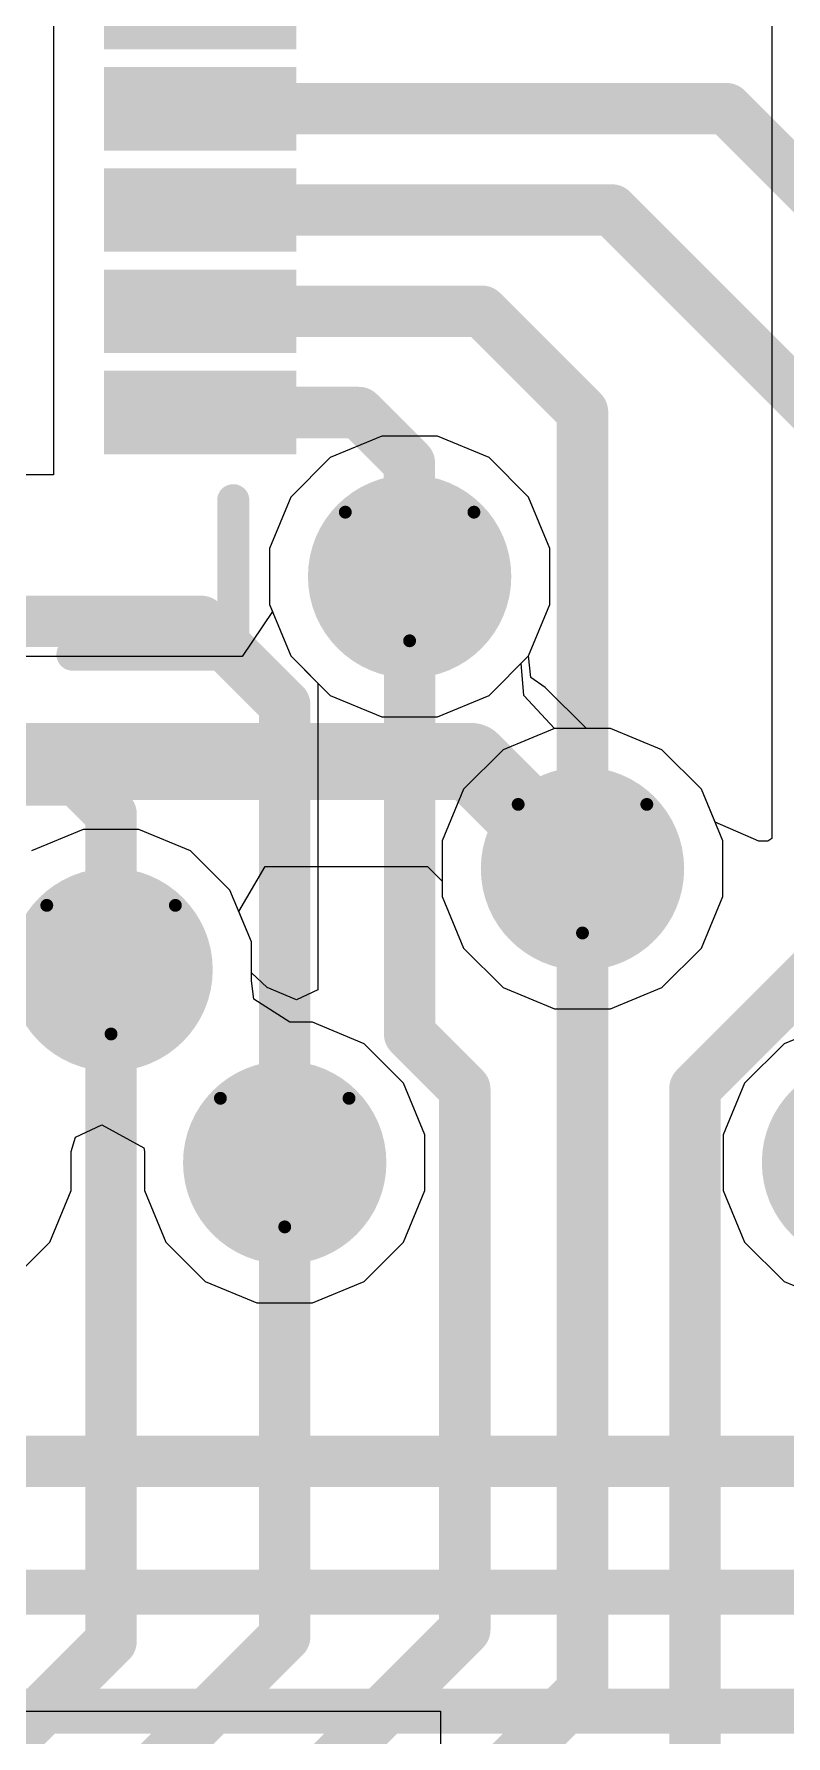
# Model space of a CAD drawing. Header units: inches. Extents: x -6 to 385, y -2 to 102.
# Drawn here: x 51.54 to 54.51, y 26.41 to 33.13 of the extents above; entities that cross this region are included whole.
import ezdxf

# ---------------------------------------------------------------- set-up
doc = ezdxf.new("R2010")
doc.units = ezdxf.units.IN
for name, color, linetype in [('Bottom Layer', 5, 'Continuous'), ('Bottom Overlay', 54, 'Continuous'), ('Bottom Paste', 16, 'Continuous'), ('Bottom Solder', 6, 'Continuous'), ('Drill Drawing', 1, 'Continuous'), ('Layer 1', 16, 'Continuous'), ('Layer 2', 76, 'Continuous'), ('Top Layer', 1, 'Continuous'), ('Top Solder', 216, 'Continuous'), ('Via Holes', 16, 'Continuous')]:
    doc.layers.add(name, color=color, linetype=linetype)

# ---------------------------------------------------------------- blocks, each defined once
blk = doc.blocks.new('56_QFN__7_7__B_10')
at = {"layer": 'Bottom Layer'}
for points in [[(-3.75000012, 2.70999966), (-3.09999888, 2.70999966), (-3.09999888, 2.4900001), (-3.75000012, 2.4900001)], [(-3.75000012, 2.31000046), (-3.09999888, 2.31000046), (-3.09999888, 2.0900009), (-3.75000012, 2.0900009)], [(-3.75000012, 1.91000126), (-3.09999888, 1.91000126), (-3.09999888, 1.6900017), (-3.75000012, 1.6900017)], [(-3.75000012, 1.50999952), (-3.09999888, 1.50999952), (-3.09999888, 1.28999996), (-3.75000012, 1.28999996)], [(-3.75000012, 1.11000032), (-3.09999888, 1.11000032), (-3.09999888, 0.89000076), (-3.75000012, 0.89000076)]]:
    blk.add_hatch(color=5, dxfattribs=at).paths.add_polyline_path(points)
at = {"layer": 'Bottom Paste'}
for points in [[(-3.75000012, 2.70999966), (-3.09999888, 2.70999966), (-3.09999888, 2.4900001), (-3.75000012, 2.4900001)], [(-3.75000012, 2.31000046), (-3.09999888, 2.31000046), (-3.09999888, 2.0900009), (-3.75000012, 2.0900009)], [(-3.75000012, 1.91000126), (-3.09999888, 1.91000126), (-3.09999888, 1.6900017), (-3.75000012, 1.6900017)], [(-3.75000012, 1.50999952), (-3.09999888, 1.50999952), (-3.09999888, 1.28999996), (-3.75000012, 1.28999996)], [(-3.75000012, 1.11000032), (-3.09999888, 1.11000032), (-3.09999888, 0.89000076), (-3.75000012, 0.89000076)]]:
    blk.add_hatch(color=16, dxfattribs=at).paths.add_polyline_path(points)
at = {"layer": 'Bottom Solder'}
for points in [[(-3.80500128, 2.76500082), (-3.04499772, 2.76500082), (-3.04499772, 2.43499894), (-3.80500128, 2.43499894)], [(-3.80500128, 2.36500162), (-3.04499772, 2.36500162), (-3.04499772, 2.03499974), (-3.80500128, 2.03499974)], [(-3.80500128, 1.96500242), (-3.04499772, 1.96500242), (-3.04499772, 1.63500054), (-3.80500128, 1.63500054)], [(-3.80500128, 1.56500068), (-3.04499772, 1.56500068), (-3.04499772, 1.2349988), (-3.80500128, 1.2349988)], [(-3.80500128, 1.16500148), (-3.04499772, 1.16500148), (-3.04499772, 0.8349996), (-3.80500128, 0.8349996)]]:
    blk.add_hatch(color=6, dxfattribs=at).paths.add_polyline_path(points)
at = {"layer": 'Bottom Overlay'}
for points in [[(-3.556, 3.556, 0.127, 0.127, 0), (-3.556, 2.9464, 0.127, 0.127, 0)], [(-2.921, 3.556, 0.127, 0.127, 0), (-3.556, 3.556, 0.127, 0.127, 0)]]:
    blk.add_lwpolyline(points, format="xyseb", dxfattribs=at)
for points in [[(-3.587749999999999, 3.556, 0.0635, 0.0635, 1), (-3.52425, 3.556, 0.0635, 0.0635, 1)], [(-3.587749999999999, 3.556, 0.0635, 0.0635, 1), (-3.52425, 3.556, 0.0635, 0.0635, 1)], [(-2.95275, 3.556, 0.0635, 0.0635, 1), (-2.88925, 3.556, 0.0635, 0.0635, 1)], [(-3.587749999999999, 2.9464, 0.0635, 0.0635, 1), (-3.52425, 2.9464, 0.0635, 0.0635, 1)]]:
    blk.add_lwpolyline(points, format="xyseb", close=True, dxfattribs=at)

msp = doc.modelspace()

# ---------------------------------------------------------------- hatches: boundary and pattern name
at = {"layer": 'Bottom Layer'}
h = msp.add_hatch(color=5, dxfattribs=at)
edge = h.paths.add_edge_path()
edge.add_arc((53.02051372, 30.99166776), 0.2999994, 0, 360)
h = msp.add_hatch(color=5, dxfattribs=at)
edge = h.paths.add_edge_path()
edge.add_arc((53.70327588, 29.83747652), 0.2999994, 0, 360)
h = msp.add_hatch(color=5, dxfattribs=at)
edge = h.paths.add_edge_path()
edge.add_arc((51.84139999999999, 29.4386), 0.2999994, 0, 360)
h = msp.add_hatch(color=5, dxfattribs=at)
edge = h.paths.add_edge_path()
edge.add_arc((52.5272, 28.6766), 0.2999994, 0, 360)
at = {"layer": 'Bottom Solder'}
h = msp.add_hatch(color=6, dxfattribs=at)
edge = h.paths.add_edge_path()
edge.add_arc((53.02051372, 30.99166776), 0.4015993999999999, 0, 360)
h = msp.add_hatch(color=6, dxfattribs=at)
edge = h.paths.add_edge_path()
edge.add_arc((53.70327588, 29.83747652), 0.4015993999999999, 0, 360)
h = msp.add_hatch(color=6, dxfattribs=at)
edge = h.paths.add_edge_path()
edge.add_arc((51.84139999999999, 29.4386), 0.4015993999999999, 0, 360)
h = msp.add_hatch(color=6, dxfattribs=at)
edge = h.paths.add_edge_path()
edge.add_arc((52.5272, 28.6766), 0.4015993999999999, 0, 360)
h = msp.add_hatch(color=6, dxfattribs=at)
edge = h.paths.add_edge_path()
edge.add_arc((54.81319999999999, 28.6766), 0.4015993999999999, 0, 360)
at = {"layer": 'Layer 1'}
h = msp.add_hatch(color=16, dxfattribs=at)
edge = h.paths.add_edge_path()
edge.add_arc((53.02051372, 30.99166776), 0.2999994, 0, 360)
h = msp.add_hatch(color=16, dxfattribs=at)
edge = h.paths.add_edge_path()
edge.add_arc((53.70327588, 29.83747652), 0.2999994, 0, 360)
h = msp.add_hatch(color=16, dxfattribs=at)
edge = h.paths.add_edge_path()
edge.add_arc((51.84139999999999, 29.4386), 0.2999994, 0, 360)
h = msp.add_hatch(color=16, dxfattribs=at)
edge = h.paths.add_edge_path()
edge.add_arc((52.5272, 28.6766), 0.2999994, 0, 360)
at = {"layer": 'Layer 2'}
h = msp.add_hatch(color=76, dxfattribs=at)
edge = h.paths.add_edge_path()
edge.add_arc((53.02051372, 30.99166776), 0.2999994, 0, 360)
h = msp.add_hatch(color=76, dxfattribs=at)
edge = h.paths.add_edge_path()
edge.add_arc((53.70327588, 29.83747652), 0.2999994, 0, 360)
h = msp.add_hatch(color=76, dxfattribs=at)
edge = h.paths.add_edge_path()
edge.add_arc((51.84139999999999, 29.4386), 0.2999994, 0, 360)
h = msp.add_hatch(color=76, dxfattribs=at)
edge = h.paths.add_edge_path()
edge.add_arc((52.5272, 28.6766), 0.2999994, 0, 360)
at = {"layer": 'Top Layer'}
h = msp.add_hatch(color=1, dxfattribs=at)
edge = h.paths.add_edge_path()
edge.add_arc((53.02051372, 30.99166776), 0.2999994, 0, 360)
h = msp.add_hatch(color=1, dxfattribs=at)
edge = h.paths.add_edge_path()
edge.add_arc((53.70327588, 29.83747652), 0.2999994, 0, 360)
h = msp.add_hatch(color=1, dxfattribs=at)
edge = h.paths.add_edge_path()
edge.add_arc((51.84139999999999, 29.4386), 0.2999994, 0, 360)
h = msp.add_hatch(color=1, dxfattribs=at)
edge = h.paths.add_edge_path()
edge.add_arc((52.5272, 28.6766), 0.2999994, 0, 360)
at = {"layer": 'Top Solder'}
h = msp.add_hatch(color=216, dxfattribs=at)
edge = h.paths.add_edge_path()
edge.add_arc((53.02051372, 30.99166776), 0.4015993999999999, 0, 360)
h = msp.add_hatch(color=216, dxfattribs=at)
edge = h.paths.add_edge_path()
edge.add_arc((53.70327588, 29.83747652), 0.4015993999999999, 0, 360)
h = msp.add_hatch(color=216, dxfattribs=at)
edge = h.paths.add_edge_path()
edge.add_arc((51.84139999999999, 29.4386), 0.4015993999999999, 0, 360)
h = msp.add_hatch(color=216, dxfattribs=at)
edge = h.paths.add_edge_path()
edge.add_arc((52.5272, 28.6766), 0.4015993999999999, 0, 360)
h = msp.add_hatch(color=216, dxfattribs=at)
edge = h.paths.add_edge_path()
edge.add_arc((54.81319999999999, 28.6766), 0.4015993999999999, 0, 360)
at = {"layer": 'Via Holes'}
h = msp.add_hatch(color=7, dxfattribs=at)
edge = h.paths.add_edge_path()
edge.add_arc((53.02051372, 30.99166776), 0.1499997, 0, 360)
h = msp.add_hatch(color=7, dxfattribs=at)
edge = h.paths.add_edge_path()
edge.add_arc((53.70327588, 29.83747652), 0.1499997, 0, 360)
h = msp.add_hatch(color=7, dxfattribs=at)
edge = h.paths.add_edge_path()
edge.add_arc((51.84139999999999, 29.4386), 0.1499997, 0, 360)
h = msp.add_hatch(color=7, dxfattribs=at)
edge = h.paths.add_edge_path()
edge.add_arc((52.5272, 28.6766), 0.1499997, 0, 360)

# ---------------------------------------------------------------- linework, layer by layer
at = {"layer": 'Bottom Layer'}
for p, q in [((51.61399888, 33.67520062), (51.61399888, 32.47520048)), ((51.61399888, 32.47520048), (51.61399888, 31.39320112)), ((51.61399888, 31.39320112), (50.00671228, 31.39320112)), ((49.17920059999999, 26.50975902), (53.14199684, 26.50975902)), ((53.14199684, 26.50975902), (53.14199684, 8.24600078))]:
    msp.add_line(p, q, dxfattribs=at)
for points in [[(52.19299949999999, 32.83920026, 0.2032, 0.2032, 0), (54.2723324, 32.83920026, 0.2032, 0.2032, 0)], [(54.2723324, 32.83920026, 0.2032, 0.2032, 0), (55.52439999999999, 31.58713266, 0.2032, 0.2032, 0)], [(52.19299949999999, 32.43919852, 0.2032, 0.2032, 0), (53.81917608, 32.43919852, 0.2032, 0.2032, 0)], [(53.81917608, 32.43919852, 0.2032, 0.2032, 0), (54.81319999999999, 31.4451746, 0.2032, 0.2032, 0)], [(52.19299949999999, 32.03919932, 0.2032, 0.2032, 0), (53.30620784, 32.03919932, 0.2032, 0.2032, 0)], [(53.30620784, 32.03919932, 0.2032, 0.2032, 0), (53.70327588, 31.64213128, 0.2032, 0.2032, 0)], [(52.19299949999999, 31.63920011999999, 0.2032, 0.2032, 0), (52.81995278, 31.63920011999999, 0.2032, 0.2032, 0)], [(52.81995278, 31.63920011999999, 0.2032, 0.2032, 0), (53.01954343999999, 31.43960946, 0.2032, 0.2032, 0)], [(53.70327588, 29.83747652, 0.2032, 0.2032, 0), (53.70327588, 31.64213128, 0.2032, 0.2032, 0)], [(53.01954343999999, 30.99263804, 0.2032, 0.2032, 0), (53.01954343999999, 31.43960946, 0.2032, 0.2032, 0)], [(53.01954343999999, 30.99263804, 0.2032, 0.2032, 0), (53.02051372, 30.99166776, 0.2032, 0.2032, 0)], [(51.36799987999999, 30.8142005, 0.2032, 0.2032, 0), (52.19774929999999, 30.8142005, 0.2032, 0.2032, 0)], [(52.19774929999999, 30.8142005, 0.2032, 0.2032, 0), (52.5272, 30.4847498, 0.2032, 0.2032, 0)], [(52.5272, 28.6766, 0.2032, 0.2032, 0), (52.5272, 30.4847498, 0.2032, 0.2032, 0)], [(51.20011096, 30.18787968, 0.2032, 0.2032, 0), (51.70664283999999, 30.18787968, 0.2032, 0.2032, 0)], [(51.70664283999999, 30.18787968, 0.2032, 0.2032, 0), (51.84139999999999, 30.05312252, 0.2032, 0.2032, 0)], [(51.84139999999999, 29.4386, 0.2032, 0.2032, 0), (51.84139999999999, 30.05312252, 0.2032, 0.2032, 0)], [(51.16201096, 27.4964652, 0.2032, 0.2032, 0), (60.55035896, 27.4964652, 0.2032, 0.2032, 0)], [(51.3786247, 26.9797276, 0.1778, 0.1778, 0), (72.8250004, 26.9797276, 0.1778, 0.1778, 0)], [(51.4264148, 26.50975902, 0.1778, 0.1778, 0), (72.92518562, 26.50975902, 0.1778, 0.1778, 0)]]:
    msp.add_lwpolyline(points, format="xyseb", dxfattribs=at)
for points in [[(52.1421995, 32.83920026, 0.1016, 0.1016, 1), (52.2437995, 32.83920026, 0.1016, 0.1016, 1)], [(54.22153239999999, 32.83920026, 0.1016, 0.1016, 1), (54.3231324, 32.83920026, 0.1016, 0.1016, 1)], [(54.22153239999999, 32.83920026, 0.1016, 0.1016, 1), (54.3231324, 32.83920026, 0.1016, 0.1016, 1)], [(52.1421995, 32.43919852, 0.1016, 0.1016, 1), (52.2437995, 32.43919852, 0.1016, 0.1016, 1)], [(53.76837608, 32.43919852, 0.1016, 0.1016, 1), (53.86997607999999, 32.43919852, 0.1016, 0.1016, 1)], [(53.76837608, 32.43919852, 0.1016, 0.1016, 1), (53.86997607999999, 32.43919852, 0.1016, 0.1016, 1)], [(52.1421995, 32.03919932, 0.1016, 0.1016, 1), (52.2437995, 32.03919932, 0.1016, 0.1016, 1)], [(53.25540783999999, 32.03919932, 0.1016, 0.1016, 1), (53.35700783999999, 32.03919932, 0.1016, 0.1016, 1)], [(53.25540783999999, 32.03919932, 0.1016, 0.1016, 1), (53.35700783999999, 32.03919932, 0.1016, 0.1016, 1)], [(52.1421995, 31.63920011999999, 0.1016, 0.1016, 1), (52.2437995, 31.63920011999999, 0.1016, 0.1016, 1)], [(52.76915277999999, 31.63920011999999, 0.1016, 0.1016, 1), (52.87075277999999, 31.63920011999999, 0.1016, 0.1016, 1)], [(52.76915277999999, 31.63920011999999, 0.1016, 0.1016, 1), (52.87075277999999, 31.63920011999999, 0.1016, 0.1016, 1)], [(53.65247587999999, 31.64213128, 0.1016, 0.1016, 1), (53.75407587999999, 31.64213128, 0.1016, 0.1016, 1)], [(53.65247587999999, 31.64213128, 0.1016, 0.1016, 1), (53.75407587999999, 31.64213128, 0.1016, 0.1016, 1)], [(52.96874344, 31.43960946, 0.1016, 0.1016, 1), (53.07034344, 31.43960946, 0.1016, 0.1016, 1)], [(52.96874344, 31.43960946, 0.1016, 0.1016, 1), (53.07034344, 31.43960946, 0.1016, 0.1016, 1)], [(52.96874344, 30.99263804, 0.1016, 0.1016, 1), (53.07034344, 30.99263804, 0.1016, 0.1016, 1)], [(52.96874344, 30.99263804, 0.1016, 0.1016, 1), (53.07034344, 30.99263804, 0.1016, 0.1016, 1)], [(52.96971372, 30.99166776, 0.1016, 0.1016, 1), (53.07131372, 30.99166776, 0.1016, 0.1016, 1)], [(52.1469493, 30.8142005, 0.1016, 0.1016, 1), (52.2485493, 30.8142005, 0.1016, 0.1016, 1)], [(52.1469493, 30.8142005, 0.1016, 0.1016, 1), (52.2485493, 30.8142005, 0.1016, 0.1016, 1)], [(52.47639999999999, 30.4847498, 0.1016, 0.1016, 1), (52.578, 30.4847498, 0.1016, 0.1016, 1)], [(52.47639999999999, 30.4847498, 0.1016, 0.1016, 1), (52.578, 30.4847498, 0.1016, 0.1016, 1)], [(51.65584284, 30.18787968, 0.1016, 0.1016, 1), (51.75744284, 30.18787968, 0.1016, 0.1016, 1)], [(51.65584284, 30.18787968, 0.1016, 0.1016, 1), (51.75744284, 30.18787968, 0.1016, 0.1016, 1)], [(51.7906, 30.05312252, 0.1016, 0.1016, 1), (51.8922, 30.05312252, 0.1016, 0.1016, 1)], [(51.7906, 30.05312252, 0.1016, 0.1016, 1), (51.8922, 30.05312252, 0.1016, 0.1016, 1)], [(53.65247587999999, 29.83747652, 0.1016, 0.1016, 1), (53.75407587999999, 29.83747652, 0.1016, 0.1016, 1)], [(51.7906, 29.4386, 0.1016, 0.1016, 1), (51.8922, 29.4386, 0.1016, 0.1016, 1)], [(52.47639999999999, 28.6766, 0.1016, 0.1016, 1), (52.578, 28.6766, 0.1016, 0.1016, 1)]]:
    msp.add_lwpolyline(points, format="xyseb", close=True, dxfattribs=at)
at = {"layer": 'Drill Drawing'}
for points in [[(52.76651372, 31.24566776, 0.0508, 0.0508, 0), (53.27451371999999, 31.24566776, 0.0508, 0.0508, 0)], [(52.76651372, 31.24566776, 0.0508, 0.0508, 0), (53.02051372, 30.73766776, 0.0508, 0.0508, 0)], [(53.02051372, 30.73766776, 0.0508, 0.0508, 0), (53.27451371999999, 31.24566776, 0.0508, 0.0508, 0)], [(53.44927587999999, 30.09147652, 0.0508, 0.0508, 0), (53.95727587999999, 30.09147652, 0.0508, 0.0508, 0)], [(53.44927587999999, 30.09147652, 0.0508, 0.0508, 0), (53.70327588, 29.58347652, 0.0508, 0.0508, 0)], [(53.70327588, 29.58347652, 0.0508, 0.0508, 0), (53.95727587999999, 30.09147652, 0.0508, 0.0508, 0)], [(51.5874, 29.6926, 0.0508, 0.0508, 0), (52.0954, 29.6926, 0.0508, 0.0508, 0)], [(51.5874, 29.6926, 0.0508, 0.0508, 0), (51.84139999999999, 29.1846, 0.0508, 0.0508, 0)], [(51.84139999999999, 29.1846, 0.0508, 0.0508, 0), (52.0954, 29.6926, 0.0508, 0.0508, 0)], [(52.2732, 28.9306, 0.0508, 0.0508, 0), (52.78119999999999, 28.9306, 0.0508, 0.0508, 0)], [(52.2732, 28.9306, 0.0508, 0.0508, 0), (52.5272, 28.4226, 0.0508, 0.0508, 0)], [(52.5272, 28.4226, 0.0508, 0.0508, 0), (52.78119999999999, 28.9306, 0.0508, 0.0508, 0)]]:
    msp.add_lwpolyline(points, format="xyseb", dxfattribs=at)
for points in [[(52.75381372, 31.24566776, 0.0254, 0.0254, 1), (52.77921371999999, 31.24566776, 0.0254, 0.0254, 1)], [(52.75381372, 31.24566776, 0.0254, 0.0254, 1), (52.77921371999999, 31.24566776, 0.0254, 0.0254, 1)], [(53.26181372, 31.24566776, 0.0254, 0.0254, 1), (53.28721372, 31.24566776, 0.0254, 0.0254, 1)], [(53.26181372, 31.24566776, 0.0254, 0.0254, 1), (53.28721372, 31.24566776, 0.0254, 0.0254, 1)], [(53.00781371999999, 30.73766776, 0.0254, 0.0254, 1), (53.03321372, 30.73766776, 0.0254, 0.0254, 1)], [(53.00781371999999, 30.73766776, 0.0254, 0.0254, 1), (53.03321372, 30.73766776, 0.0254, 0.0254, 1)], [(53.43657588, 30.09147652, 0.0254, 0.0254, 1), (53.46197588, 30.09147652, 0.0254, 0.0254, 1)], [(53.43657588, 30.09147652, 0.0254, 0.0254, 1), (53.46197588, 30.09147652, 0.0254, 0.0254, 1)], [(53.94457588, 30.09147652, 0.0254, 0.0254, 1), (53.96997588, 30.09147652, 0.0254, 0.0254, 1)], [(53.94457588, 30.09147652, 0.0254, 0.0254, 1), (53.96997588, 30.09147652, 0.0254, 0.0254, 1)], [(51.57469999999999, 29.6926, 0.0254, 0.0254, 1), (51.60009999999999, 29.6926, 0.0254, 0.0254, 1)], [(51.57469999999999, 29.6926, 0.0254, 0.0254, 1), (51.60009999999999, 29.6926, 0.0254, 0.0254, 1)], [(52.0827, 29.6926, 0.0254, 0.0254, 1), (52.10809999999999, 29.6926, 0.0254, 0.0254, 1)], [(52.0827, 29.6926, 0.0254, 0.0254, 1), (52.10809999999999, 29.6926, 0.0254, 0.0254, 1)], [(53.69057587999999, 29.58347652, 0.0254, 0.0254, 1), (53.71597588, 29.58347652, 0.0254, 0.0254, 1)], [(53.69057587999999, 29.58347652, 0.0254, 0.0254, 1), (53.71597588, 29.58347652, 0.0254, 0.0254, 1)], [(51.8287, 29.1846, 0.0254, 0.0254, 1), (51.8541, 29.1846, 0.0254, 0.0254, 1)], [(51.8287, 29.1846, 0.0254, 0.0254, 1), (51.8541, 29.1846, 0.0254, 0.0254, 1)], [(52.2605, 28.9306, 0.0254, 0.0254, 1), (52.2859, 28.9306, 0.0254, 0.0254, 1)], [(52.2605, 28.9306, 0.0254, 0.0254, 1), (52.2859, 28.9306, 0.0254, 0.0254, 1)], [(52.7685, 28.9306, 0.0254, 0.0254, 1), (52.7939, 28.9306, 0.0254, 0.0254, 1)], [(52.7685, 28.9306, 0.0254, 0.0254, 1), (52.7939, 28.9306, 0.0254, 0.0254, 1)], [(52.51449999999999, 28.4226, 0.0254, 0.0254, 1), (52.53989999999999, 28.4226, 0.0254, 0.0254, 1)], [(52.51449999999999, 28.4226, 0.0254, 0.0254, 1), (52.53989999999999, 28.4226, 0.0254, 0.0254, 1)]]:
    msp.add_lwpolyline(points, format="xyseb", close=True, dxfattribs=at)
at = {"layer": 'Layer 1'}
for p, q in [((52.91031582, 31.54566716), (52.70669925999999, 31.46132646)), ((53.13071161999999, 31.54566716), (52.91031582, 31.54566716)), ((53.33432818, 31.46132646), (53.13071161999999, 31.54566716)), ((52.70669925999999, 31.46132646), (52.55085502, 31.30548222)), ((53.49017241999999, 31.30548222), (53.33432818, 31.46132646)), ((52.55085502, 31.30548222), (52.46651431999999, 31.10186566)), ((53.57451312, 31.10186566), (53.49017241999999, 31.30548222)), ((52.46651431999999, 31.10186566), (52.46651431999999, 30.88146986)), ((53.57451312, 30.88146986), (53.57451312, 31.10186566)), ((52.46651431999999, 30.88146986), (52.55085502, 30.6778533)), ((53.49017241999999, 30.6778533), (53.57451312, 30.88146986)), ((52.55085502, 30.6778533), (52.70669925999999, 30.52200906)), ((53.33432818, 30.52200906), (53.49017241999999, 30.6778533)), ((52.70669925999999, 30.52200906), (52.91031582, 30.43766836)), ((53.13071161999999, 30.43766836), (53.33432818, 30.52200906)), ((52.91031582, 30.43766836), (53.13071161999999, 30.43766836)), ((53.59307798, 30.39147592), (53.38946142, 30.30713522)), ((53.81347378, 30.39147592), (53.59307798, 30.39147592)), ((54.01709034, 30.30713522), (53.81347378, 30.39147592)), ((53.38946142, 30.30713522), (53.23361718, 30.15129098)), ((54.17293458, 30.15129098), (54.01709034, 30.30713522)), ((53.23361718, 30.15129098), (53.14927648, 29.94767442)), ((54.25727527999999, 29.94767442), (54.17293458, 30.15129098)), ((51.7312021, 29.9925994), (51.52758554, 29.9082587)), ((51.9515979, 29.9925994), (51.7312021, 29.9925994)), ((52.15521446, 29.9082587), (51.9515979, 29.9925994)), ((53.14927648, 29.94767442), (53.14927648, 29.72727862)), ((54.25727527999999, 29.72727862), (54.25727527999999, 29.94767442)), ((52.3110587, 29.75241446), (52.15521446, 29.9082587)), ((52.3953994, 29.5487979), (52.3110587, 29.75241446)), ((53.14927648, 29.72727862), (53.23361718, 29.52366206)), ((54.17293458, 29.52366206), (54.25727527999999, 29.72727862)), ((52.3953994, 29.39486628), (52.3953994, 29.5487979)), ((53.23361718, 29.52366206), (53.38946142, 29.36781782)), ((54.01709034, 29.36781782), (54.17293458, 29.52366206)), ((52.4049498, 29.32225784), (52.3953994, 29.39486628)), ((52.54733966, 29.2305994), (52.4049498, 29.32225784)), ((53.38946142, 29.36781782), (53.59307798, 29.28347712)), ((53.81347378, 29.28347712), (54.01709034, 29.36781782)), ((53.59307798, 29.28347712), (53.81347378, 29.28347712)), ((52.6373979, 29.2305994), (52.54733966, 29.2305994)), ((52.84101446, 29.1462587), (52.6373979, 29.2305994)), ((54.7030021, 29.2305994), (54.49938553999999, 29.1462587)), ((52.9968587, 28.99041446), (52.84101446, 29.1462587)), ((54.49938553999999, 29.1462587), (54.3435413, 28.99041446)), ((53.0811994, 28.7867979), (52.9968587, 28.99041446)), ((54.3435413, 28.99041446), (54.25920059999999, 28.7867979)), ((51.6841994, 28.72033372), (51.70032078, 28.77667346)), ((51.70032078, 28.77667346), (51.8047351, 28.82603328)), ((51.8047351, 28.82603328), (51.97132354, 28.73460852)), ((53.0811994, 28.5664021), (53.0811994, 28.7867979)), ((54.25920059999999, 28.7867979), (54.25920059999999, 28.5664021)), ((51.6841994, 28.5664021), (51.6841994, 28.72033372)), ((51.97132354, 28.73460852), (51.9732006, 28.72033372)), ((51.9732006, 28.72033372), (51.9732006, 28.5664021)), ((51.59985869999999, 28.36278554), (51.6841994, 28.5664021)), ((51.9732006, 28.5664021), (52.0575413, 28.36278554)), ((52.9968587, 28.36278554), (53.0811994, 28.5664021)), ((54.25920059999999, 28.5664021), (54.3435413, 28.36278554)), ((51.44401446, 28.2069413), (51.59985869999999, 28.36278554)), ((52.0575413, 28.36278554), (52.21338554, 28.2069413)), ((52.84101446, 28.2069413), (52.9968587, 28.36278554)), ((54.3435413, 28.36278554), (54.49938553999999, 28.2069413)), ((52.21338554, 28.2069413), (52.41700209999999, 28.1226006)), ((52.6373979, 28.1226006), (52.84101446, 28.2069413)), ((54.49938553999999, 28.2069413), (54.7030021, 28.1226006)), ((52.41700209999999, 28.1226006), (52.6373979, 28.1226006))]:
    msp.add_line(p, q, dxfattribs=at)
at = {"layer": 'Layer 2'}
for p, q in [((52.91031582, 31.54566716), (52.70669925999999, 31.46132646)), ((53.13071161999999, 31.54566716), (52.91031582, 31.54566716)), ((53.33432818, 31.46132646), (53.13071161999999, 31.54566716)), ((52.70669925999999, 31.46132646), (52.55085502, 31.30548222)), ((53.49017241999999, 31.30548222), (53.33432818, 31.46132646)), ((52.55085502, 31.30548222), (52.46651431999999, 31.10186566)), ((53.57451312, 31.10186566), (53.49017241999999, 31.30548222)), ((52.46651431999999, 31.10186566), (52.46651431999999, 30.88146986)), ((53.57451312, 30.88146986), (53.57451312, 31.10186566)), ((52.46651431999999, 30.88146986), (52.47835071999999, 30.8528974)), ((53.49017241999999, 30.67785584), (53.57451312, 30.88146986)), ((52.47835071999999, 30.8528974), (52.3595473, 30.67509486)), ((52.3595473, 30.67509486), (48.86924948, 30.67509486)), ((53.49860014, 30.59230356), (53.49017241999999, 30.67785584)), ((53.55632671999999, 30.55373112), (53.49860014, 30.59230356)), ((53.71858192, 30.39147592), (53.55632671999999, 30.55373112)), ((53.81347378, 30.39147592), (53.71858192, 30.39147592)), ((54.01709034, 30.30713522), (53.81347378, 30.39147592)), ((54.17293458, 30.15129098), (54.01709034, 30.30713522)), ((54.25727527999999, 29.94767442), (54.17293458, 30.15129098)), ((54.25727527999999, 29.72727862), (54.25727527999999, 29.94767442)), ((52.34578811999999, 29.66856652), (52.4494125, 29.84636906)), ((52.4494125, 29.84636906), (53.09169213999999, 29.84636906)), ((53.09169213999999, 29.84636906), (53.14927648, 29.78878472)), ((53.14927648, 29.78878472), (53.14927648, 29.72727862)), ((53.14927648, 29.72727862), (53.23361718, 29.52366206)), ((54.17293458, 29.52366206), (54.25727527999999, 29.72727862)), ((52.3953994, 29.5487979), (52.34578811999999, 29.66856652)), ((52.3953994, 29.39486628), (52.3953994, 29.5487979)), ((53.23361718, 29.52366206), (53.38946142, 29.36781782)), ((54.01709034, 29.36781782), (54.17293458, 29.52366206)), ((52.4049498, 29.32225784), (52.3953994, 29.39486628)), ((52.54733966, 29.2305994), (52.4049498, 29.32225784)), ((53.38946142, 29.36781782), (53.59307798, 29.28347712)), ((53.81347378, 29.28347712), (54.01709034, 29.36781782)), ((53.59307798, 29.28347712), (53.81347378, 29.28347712)), ((52.6373979, 29.2305994), (52.54733966, 29.2305994)), ((52.84101446, 29.1462587), (52.6373979, 29.2305994)), ((54.7030021, 29.2305994), (54.49938553999999, 29.1462587)), ((52.9968587, 28.99041446), (52.84101446, 29.1462587)), ((54.49938553999999, 29.1462587), (54.3435413, 28.99041446)), ((53.0811994, 28.7867979), (52.9968587, 28.99041446)), ((54.3435413, 28.99041446), (54.25920059999999, 28.7867979)), ((51.6841994, 28.72033372), (51.70032078, 28.77667346)), ((51.70032078, 28.77667346), (51.8047351, 28.82603328)), ((51.8047351, 28.82603328), (51.97132354, 28.73460852)), ((53.0811994, 28.5664021), (53.0811994, 28.7867979)), ((54.25920059999999, 28.7867979), (54.25920059999999, 28.5664021)), ((51.6841994, 28.5664021), (51.6841994, 28.72033372)), ((51.97132354, 28.73460852), (51.9732006, 28.72033372)), ((51.9732006, 28.72033372), (51.9732006, 28.5664021)), ((51.59985869999999, 28.36278554), (51.6841994, 28.5664021)), ((51.9732006, 28.5664021), (52.0575413, 28.36278554)), ((52.9968587, 28.36278554), (53.0811994, 28.5664021)), ((54.25920059999999, 28.5664021), (54.3435413, 28.36278554)), ((51.44401446, 28.2069413), (51.59985869999999, 28.36278554)), ((52.0575413, 28.36278554), (52.21338554, 28.2069413)), ((52.84101446, 28.2069413), (52.9968587, 28.36278554)), ((54.3435413, 28.36278554), (54.49938553999999, 28.2069413)), ((52.21338554, 28.2069413), (52.41700209999999, 28.1226006)), ((52.6373979, 28.1226006), (52.84101446, 28.2069413)), ((54.49938553999999, 28.2069413), (54.7030021, 28.1226006)), ((52.41700209999999, 28.1226006), (52.6373979, 28.1226006))]:
    msp.add_line(p, q, dxfattribs=at)
for points in [[(48.69761406, 30.26073196, 0.3048, 0.3048, 0), (53.26332756, 30.26073196, 0.3048, 0.3048, 0)], [(53.26332756, 30.26073196, 0.3048, 0.3048, 0), (53.686583, 29.83747652, 0.3048, 0.3048, 0)], [(53.686583, 29.83747652, 0.3048, 0.3048, 0), (53.70327588, 29.83747652, 0.3048, 0.3048, 0)]]:
    msp.add_lwpolyline(points, format="xyseb", dxfattribs=at)
for points in [[(53.18712756, 30.26073196, 0.1524, 0.1524, 1), (53.33952755999999, 30.26073196, 0.1524, 0.1524, 1)], [(53.18712756, 30.26073196, 0.1524, 0.1524, 1), (53.33952755999999, 30.26073196, 0.1524, 0.1524, 1)], [(53.61038299999999, 29.83747652, 0.1524, 0.1524, 1), (53.762783, 29.83747652, 0.1524, 0.1524, 1)], [(53.61038299999999, 29.83747652, 0.1524, 0.1524, 1), (53.762783, 29.83747652, 0.1524, 0.1524, 1)], [(53.62707587999999, 29.83747652, 0.1524, 0.1524, 1), (53.77947588, 29.83747652, 0.1524, 0.1524, 1)]]:
    msp.add_lwpolyline(points, format="xyseb", close=True, dxfattribs=at)
at = {"layer": 'Top Layer'}
for p, q in [((54.45063278, 37.3856504), (54.45063278, 29.9561885)), ((52.91031582, 31.54566716), (52.70669925999999, 31.46132646)), ((53.13071161999999, 31.54566716), (52.91031582, 31.54566716)), ((53.33432818, 31.46132646), (53.13071161999999, 31.54566716)), ((52.70669925999999, 31.46132646), (52.55085502, 31.30548222)), ((53.49017241999999, 31.30548222), (53.33432818, 31.46132646)), ((52.55085502, 31.30548222), (52.46651431999999, 31.10186566)), ((53.57451312, 31.10186566), (53.49017241999999, 31.30548222)), ((52.46651431999999, 31.10186566), (52.46651431999999, 30.88146986)), ((53.57451312, 30.88146986), (53.57451312, 31.10186566)), ((52.46651431999999, 30.88146986), (52.55085502, 30.6778533)), ((53.49017241999999, 30.6778533), (53.57451312, 30.88146986)), ((52.55085502, 30.6778533), (52.6579465, 30.57076182)), ((53.46120625999999, 30.64888714), (53.49017241999999, 30.6778533)), ((53.47179297999999, 30.52135882), (53.46120625999999, 30.64888714)), ((52.6579465, 30.57076182), (52.6579465, 29.35937486)), ((53.59308052, 30.39147592), (53.47179297999999, 30.52135882)), ((53.81347378, 30.39147592), (53.59308052, 30.39147592)), ((54.01709034, 30.30713522), (53.81347378, 30.39147592)), ((54.17293458, 30.15129098), (54.01709034, 30.30713522)), ((54.22705436, 30.02063592), (54.17293458, 30.15129098)), ((51.7312021, 29.9925994), (51.52758554, 29.9082587)), ((51.9515979, 29.9925994), (51.7312021, 29.9925994)), ((52.15521446, 29.9082587), (51.9515979, 29.9925994)), ((54.39970831999999, 29.9461682), (54.22705436, 30.02063592)), ((54.43507528, 29.94579228), (54.39970831999999, 29.9461682)), ((54.45063278, 29.9561885), (54.43507528, 29.94579228)), ((52.3110587, 29.75241446), (52.15521446, 29.9082587)), ((52.3953994, 29.5487979), (52.3110587, 29.75241446)), ((52.3953994, 29.42550122), (52.3953994, 29.5487979)), ((52.4584676, 29.3681277), (52.3953994, 29.42550122)), ((52.5741646, 29.31907522), (52.4584676, 29.3681277)), ((52.6579465, 29.35937486), (52.5741646, 29.31907522))]:
    msp.add_line(p, q, dxfattribs=at)
for points in [[(53.02051372, 29.18473716, 0.2032, 0.2032, 0), (53.02051372, 30.99166776, 0.2032, 0.2032, 0)], [(53.70327588, 26.59148352, 0.2032, 0.2032, 0), (53.70327588, 29.83747652, 0.2032, 0.2032, 0)], [(54.14765395999999, 28.97001064, 0.2032, 0.2032, 0), (54.81319999999999, 29.63555668, 0.2032, 0.2032, 0)], [(51.84139999999999, 26.78605768, 0.2032, 0.2032, 0), (51.84139999999999, 29.4386, 0.2032, 0.2032, 0)], [(53.02051372, 29.18473716, 0.2032, 0.2032, 0), (53.2384, 28.96685088, 0.2032, 0.2032, 0)], [(53.2384, 26.83210788, 0.2032, 0.2032, 0), (53.2384, 28.96685088, 0.2032, 0.2032, 0)], [(54.14765395999999, 26.29724484, 0.2032, 0.2032, 0), (54.14765395999999, 28.97001064, 0.2032, 0.2032, 0)], [(52.5272, 26.8045184, 0.2032, 0.2032, 0), (52.5272, 28.6766, 0.2032, 0.2032, 0)], [(49.00859388, 23.28591228, 0.2032, 0.2032, 0), (52.5272, 26.8045184, 0.2032, 0.2032, 0)], [(49.1660942, 22.75980208, 0.2032, 0.2032, 0), (53.2384, 26.83210788, 0.2032, 0.2032, 0)], [(48.81561992, 23.7602776, 0.2032, 0.2032, 0), (51.84139999999999, 26.78605768, 0.2032, 0.2032, 0)], [(49.06087724, 21.94908488, 0.2032, 0.2032, 0), (53.70327588, 26.59148352, 0.2032, 0.2032, 0)]]:
    msp.add_lwpolyline(points, format="xyseb", dxfattribs=at)
for points in [[(52.96971372, 30.99166776, 0.1016, 0.1016, 1), (53.07131372, 30.99166776, 0.1016, 0.1016, 1)], [(53.65247587999999, 29.83747652, 0.1016, 0.1016, 1), (53.75407587999999, 29.83747652, 0.1016, 0.1016, 1)], [(51.7906, 29.4386, 0.1016, 0.1016, 1), (51.8922, 29.4386, 0.1016, 0.1016, 1)], [(52.96971372, 29.18473716, 0.1016, 0.1016, 1), (53.07131372, 29.18473716, 0.1016, 0.1016, 1)], [(52.96971372, 29.18473716, 0.1016, 0.1016, 1), (53.07131372, 29.18473716, 0.1016, 0.1016, 1)], [(53.1876, 28.96685088, 0.1016, 0.1016, 1), (53.28919999999999, 28.96685088, 0.1016, 0.1016, 1)], [(53.1876, 28.96685088, 0.1016, 0.1016, 1), (53.28919999999999, 28.96685088, 0.1016, 0.1016, 1)], [(54.09685396, 28.97001064, 0.1016, 0.1016, 1), (54.19845396, 28.97001064, 0.1016, 0.1016, 1)], [(54.09685396, 28.97001064, 0.1016, 0.1016, 1), (54.19845396, 28.97001064, 0.1016, 0.1016, 1)], [(52.47639999999999, 28.6766, 0.1016, 0.1016, 1), (52.578, 28.6766, 0.1016, 0.1016, 1)], [(52.47639999999999, 26.8045184, 0.1016, 0.1016, 1), (52.578, 26.8045184, 0.1016, 0.1016, 1)], [(52.47639999999999, 26.8045184, 0.1016, 0.1016, 1), (52.578, 26.8045184, 0.1016, 0.1016, 1)], [(53.1876, 26.83210788, 0.1016, 0.1016, 1), (53.28919999999999, 26.83210788, 0.1016, 0.1016, 1)], [(53.1876, 26.83210788, 0.1016, 0.1016, 1), (53.28919999999999, 26.83210788, 0.1016, 0.1016, 1)], [(51.7906, 26.78605768, 0.1016, 0.1016, 1), (51.8922, 26.78605768, 0.1016, 0.1016, 1)], [(51.7906, 26.78605768, 0.1016, 0.1016, 1), (51.8922, 26.78605768, 0.1016, 0.1016, 1)], [(53.65247587999999, 26.59148352, 0.1016, 0.1016, 1), (53.75407587999999, 26.59148352, 0.1016, 0.1016, 1)], [(53.65247587999999, 26.59148352, 0.1016, 0.1016, 1), (53.75407587999999, 26.59148352, 0.1016, 0.1016, 1)]]:
    msp.add_lwpolyline(points, format="xyseb", close=True, dxfattribs=at)

# ---------------------------------------------------------------- block references
at = {"rotation": 180}
msp.add_blockref('56_QFN__7_7__B_10', (48.76799999999999, 34.2392), dxfattribs=at)

doc.saveas('drawing.dxf')
